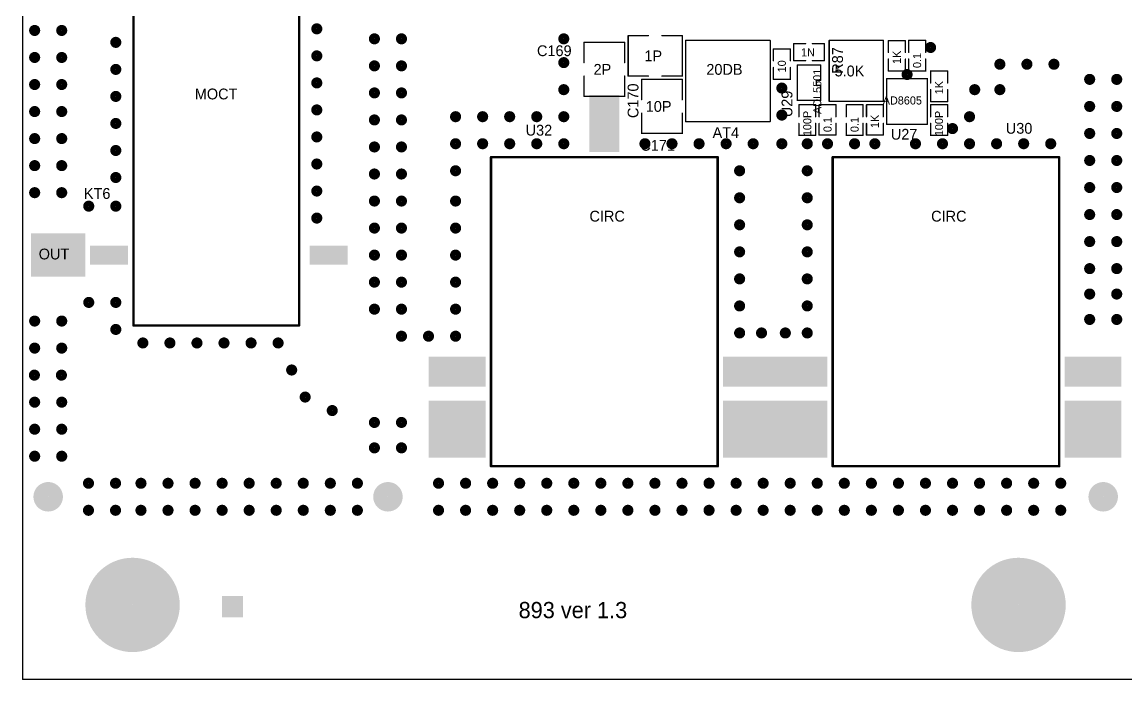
# Model space of a CAD drawing. Extents: x 3.3 to 12.8, y -4.6 to 5.5.
# Drawn here: x 3.322 to 7.403, y -4.626 to -2.193 of the extents above; entities that cross this region are included whole.
import ezdxf

# ---------------------------------------------------------------- set-up
doc = ezdxf.new("R2010")
doc.units = 0
doc.header["$MEASUREMENT"] = 0
for name, color, linetype in [('1', 5, 'CONTINUOUS'), ('2', 1, 'CONTINUOUS'), ('5', 7, 'CONTINUOUS')]:
    doc.layers.add(name, color=color, linetype=linetype)

msp = doc.modelspace()

# ---------------------------------------------------------------- linework, layer by layer
at = {"layer": '1', "const_width": 0.003}
for points in [[(5.638, -2.2437), (5.563, -2.2437, -1), (5.563, -2.2417), (5.638, -2.2417, -1), (5.638, -2.2437)], [(5.562, -2.3927), (5.562, -2.2427, -1), (5.564, -2.2427), (5.564, -2.3927, -1), (5.562, -2.3927)], [(5.688, -2.2417), (5.763, -2.2417, -1), (5.763, -2.2437), (5.688, -2.2437, -1), (5.688, -2.2417)], [(5.762, -2.3927), (5.762, -2.2427, -1), (5.764, -2.2427), (5.764, -2.3927, -1), (5.762, -2.3927)], [(5.399, -2.3427), (5.399, -2.2677, -1), (5.401, -2.2677), (5.401, -2.3427, -1), (5.399, -2.3427)], [(5.55, -2.2687), (5.4, -2.2687, -1), (5.4, -2.2667), (5.55, -2.2667, -1), (5.55, -2.2687)], [(5.549, -2.3427), (5.549, -2.2677, -1), (5.551, -2.2677), (5.551, -2.3427, -1), (5.549, -2.3427)], [(5.775, -2.2597), (6.088, -2.2597, -1), (6.088, -2.2617), (5.775, -2.2617, -1), (5.775, -2.2597)], [(5.776, -2.2607), (5.776, -2.5607, -1), (5.774, -2.5607), (5.774, -2.2607, -1), (5.776, -2.2607)], [(6.089, -2.2607), (6.089, -2.5607, -1), (6.087, -2.5607), (6.087, -2.2607, -1), (6.089, -2.2607)], [(6.175, -2.2717), (6.219, -2.2717, -1), (6.219, -2.2737), (6.175, -2.2737, -1), (6.175, -2.2717)], [(6.174, -2.3357), (6.174, -2.2727, -1), (6.176, -2.2727), (6.176, -2.3357, -1), (6.174, -2.3357)], [(6.288, -2.2737), (6.244, -2.2737, -1), (6.244, -2.2717), (6.288, -2.2717, -1), (6.288, -2.2737)], [(6.287, -2.3357), (6.287, -2.2727, -1), (6.289, -2.2727), (6.289, -2.3357, -1), (6.287, -2.3357)], [(6.506, -2.2617), (6.306, -2.2617, -1), (6.306, -2.2597), (6.506, -2.2597, -1), (6.506, -2.2617)], [(6.307, -2.2607), (6.307, -2.4857, -1), (6.305, -2.4857), (6.305, -2.2607, -1), (6.307, -2.2607)], [(6.507, -2.2607), (6.507, -2.4857, -1), (6.505, -2.4857), (6.505, -2.2607, -1), (6.507, -2.2607)], [(6.526, -2.2617), (6.526, -2.3047, -1), (6.524, -2.3047), (6.524, -2.2617, -1), (6.526, -2.2617)], [(6.525, -2.2607), (6.588, -2.2607, -1), (6.588, -2.2627), (6.525, -2.2627, -1), (6.525, -2.2607)], [(6.589, -2.2617), (6.589, -2.3047, -1), (6.587, -2.3047), (6.587, -2.2617, -1), (6.589, -2.2617)], [(6.601, -2.2607), (6.601, -2.3047, -1), (6.599, -2.3047), (6.599, -2.2607, -1), (6.601, -2.2607)], [(6.6, -2.2597), (6.663, -2.2597, -1), (6.663, -2.2617), (6.6, -2.2617, -1), (6.6, -2.2597)], [(6.664, -2.2607), (6.664, -2.3047, -1), (6.662, -2.3047), (6.662, -2.2607, -1), (6.664, -2.2607)], [(6.101, -2.2927), (6.101, -2.3357, -1), (6.099, -2.3357), (6.099, -2.2927, -1), (6.101, -2.2927)], [(6.1, -2.2917), (6.163, -2.2917, -1), (6.163, -2.2937), (6.1, -2.2937, -1), (6.1, -2.2917)], [(6.164, -2.2927), (6.164, -2.3357, -1), (6.162, -2.3357), (6.162, -2.2927, -1), (6.164, -2.2927)], [(6.099, -2.4047), (6.099, -2.3607, -1), (6.101, -2.3607), (6.101, -2.4047, -1), (6.099, -2.4047)], [(6.162, -2.4047), (6.162, -2.3607, -1), (6.164, -2.3607), (6.164, -2.4047, -1), (6.162, -2.4047)], [(6.175, -2.3347), (6.219, -2.3347, -1), (6.219, -2.3367), (6.175, -2.3367, -1), (6.175, -2.3347)], [(6.188, -2.3507), (6.275, -2.3507, -1), (6.275, -2.3527), (6.188, -2.3527, -1), (6.188, -2.3507)], [(6.187, -2.4827), (6.187, -2.3517, -1), (6.189, -2.3517), (6.189, -2.4827, -1), (6.187, -2.4827)], [(6.288, -2.3367), (6.244, -2.3367, -1), (6.244, -2.3347), (6.288, -2.3347, -1), (6.288, -2.3367)], [(6.276, -2.3517), (6.276, -2.4077, -1), (6.274, -2.4077), (6.274, -2.3517, -1), (6.276, -2.3517)], [(6.524, -2.3737), (6.524, -2.3297, -1), (6.526, -2.3297), (6.526, -2.3737, -1), (6.524, -2.3737)], [(6.587, -2.3737), (6.587, -2.3297, -1), (6.589, -2.3297), (6.589, -2.3737, -1), (6.587, -2.3737)], [(6.599, -2.3737), (6.599, -2.3297, -1), (6.601, -2.3297), (6.601, -2.3737, -1), (6.599, -2.3737)], [(6.662, -2.3737), (6.662, -2.3297, -1), (6.664, -2.3297), (6.664, -2.3737, -1), (6.662, -2.3737)], [(5.401, -2.3927), (5.401, -2.4677, -1), (5.399, -2.4677), (5.399, -2.3927, -1), (5.401, -2.3927)], [(5.551, -2.3927), (5.551, -2.4677, -1), (5.549, -2.4677), (5.549, -2.3927, -1), (5.551, -2.3927)], [(5.638, -2.3937), (5.563, -2.3937, -1), (5.563, -2.3917), (5.638, -2.3917, -1), (5.638, -2.3937)], [(5.612, -2.4797), (5.612, -2.4047, -1), (5.614, -2.4047), (5.614, -2.4797, -1), (5.612, -2.4797)], [(5.613, -2.4037), (5.763, -2.4037, -1), (5.763, -2.4057), (5.613, -2.4057, -1), (5.613, -2.4037)], [(5.688, -2.3917), (5.763, -2.3917, -1), (5.763, -2.3937), (5.688, -2.3937, -1), (5.688, -2.3917)], [(5.762, -2.4797), (5.762, -2.4047, -1), (5.764, -2.4047), (5.764, -2.4797, -1), (5.762, -2.4797)], [(6.1, -2.4037), (6.163, -2.4037, -1), (6.163, -2.4057), (6.1, -2.4057, -1), (6.1, -2.4037)], [(6.26, -2.4077), (6.26, -2.4267, -1), (6.258, -2.4267), (6.258, -2.4077, -1), (6.26, -2.4077)], [(6.275, -2.4087), (6.259, -2.4087, -1), (6.259, -2.4067), (6.275, -2.4067, -1), (6.275, -2.4087)], [(6.52, -2.4017), (6.52, -2.5707, -1), (6.518, -2.5707), (6.518, -2.4017, -1), (6.52, -2.4017)], [(6.519, -2.4007), (6.669, -2.4007, -1), (6.669, -2.4027), (6.519, -2.4027, -1), (6.519, -2.4007)], [(6.525, -2.3727), (6.588, -2.3727, -1), (6.588, -2.3747), (6.525, -2.3747, -1), (6.525, -2.3727)], [(6.6, -2.3727), (6.663, -2.3727, -1), (6.663, -2.3747), (6.6, -2.3747, -1), (6.6, -2.3727)], [(6.67, -2.4017), (6.67, -2.5707, -1), (6.668, -2.5707), (6.668, -2.4017, -1), (6.67, -2.4017)], [(6.682, -2.3737), (6.682, -2.4177, -1), (6.68, -2.4177), (6.68, -2.3737, -1), (6.682, -2.3737)], [(6.681, -2.3727), (6.744, -2.3727, -1), (6.744, -2.3747), (6.681, -2.3747, -1), (6.681, -2.3727)], [(6.745, -2.3737), (6.745, -2.4177, -1), (6.743, -2.4177), (6.743, -2.3737, -1), (6.745, -2.3737)], [(6.275, -2.4277), (6.259, -2.4277, -1), (6.259, -2.4257), (6.275, -2.4257, -1), (6.275, -2.4277)], [(6.274, -2.4827), (6.274, -2.4267, -1), (6.276, -2.4267), (6.276, -2.4827, -1), (6.274, -2.4827)], [(6.68, -2.4867), (6.68, -2.4427, -1), (6.682, -2.4427), (6.682, -2.4867, -1), (6.68, -2.4867)], [(6.743, -2.4867), (6.743, -2.4427, -1), (6.745, -2.4427), (6.745, -2.4867, -1), (6.743, -2.4867)], [(5.55, -2.4687), (5.4, -2.4687, -1), (5.4, -2.4667), (5.55, -2.4667, -1), (5.55, -2.4687)], [(6.188, -2.4817), (6.275, -2.4817, -1), (6.275, -2.4837), (6.188, -2.4837, -1), (6.188, -2.4817)], [(6.506, -2.4867), (6.306, -2.4867, -1), (6.306, -2.4847), (6.506, -2.4847, -1), (6.506, -2.4867)], [(6.681, -2.4857), (6.744, -2.4857, -1), (6.744, -2.4877), (6.681, -2.4877, -1), (6.681, -2.4857)], [(5.614, -2.5297), (5.614, -2.6047, -1), (5.612, -2.6047), (5.612, -2.5297, -1), (5.614, -2.5297)], [(5.764, -2.5297), (5.764, -2.6047, -1), (5.762, -2.6047), (5.762, -2.5297, -1), (5.764, -2.5297)], [(6.195, -2.4987), (6.195, -2.5427, -1), (6.193, -2.5427), (6.193, -2.4987, -1), (6.195, -2.4987)], [(6.194, -2.4977), (6.256, -2.4977, -1), (6.256, -2.4997), (6.194, -2.4997, -1), (6.194, -2.4977)], [(6.257, -2.4987), (6.257, -2.5427, -1), (6.255, -2.5427), (6.255, -2.4987, -1), (6.257, -2.4987)], [(6.27, -2.4987), (6.27, -2.5427, -1), (6.268, -2.5427), (6.268, -2.4987, -1), (6.27, -2.4987)], [(6.331, -2.4997), (6.269, -2.4997, -1), (6.269, -2.4977), (6.331, -2.4977, -1), (6.331, -2.4997)], [(6.332, -2.4987), (6.332, -2.5427, -1), (6.33, -2.5427), (6.33, -2.4987, -1), (6.332, -2.4987)], [(6.37, -2.4987), (6.37, -2.5427, -1), (6.368, -2.5427), (6.368, -2.4987, -1), (6.37, -2.4987)], [(6.369, -2.4977), (6.431, -2.4977, -1), (6.431, -2.4997), (6.369, -2.4997, -1), (6.369, -2.4977)], [(6.432, -2.4987), (6.432, -2.5427, -1), (6.43, -2.5427), (6.43, -2.4987, -1), (6.432, -2.4987)], [(6.445, -2.4987), (6.445, -2.5427, -1), (6.443, -2.5427), (6.443, -2.4987, -1), (6.445, -2.4987)], [(6.506, -2.4997), (6.444, -2.4997, -1), (6.444, -2.4977), (6.506, -2.4977, -1), (6.506, -2.4997)], [(6.507, -2.4987), (6.507, -2.5427, -1), (6.505, -2.5427), (6.505, -2.4987, -1), (6.507, -2.4987)], [(6.682, -2.4987), (6.682, -2.5427, -1), (6.68, -2.5427), (6.68, -2.4987, -1), (6.682, -2.4987)], [(6.681, -2.4977), (6.744, -2.4977, -1), (6.744, -2.4997), (6.681, -2.4997, -1), (6.681, -2.4977)], [(6.745, -2.4987), (6.745, -2.5427, -1), (6.743, -2.5427), (6.743, -2.4987, -1), (6.745, -2.4987)], [(5.775, -2.5597), (6.088, -2.5597, -1), (6.088, -2.5617), (5.775, -2.5617, -1), (5.775, -2.5597)], [(6.193, -2.6117), (6.193, -2.5677, -1), (6.195, -2.5677), (6.195, -2.6117, -1), (6.193, -2.6117)], [(6.255, -2.6117), (6.255, -2.5677, -1), (6.257, -2.5677), (6.257, -2.6117, -1), (6.255, -2.6117)], [(6.268, -2.6107), (6.268, -2.5677, -1), (6.27, -2.5677), (6.27, -2.6107, -1), (6.268, -2.6107)], [(6.33, -2.6107), (6.33, -2.5677, -1), (6.332, -2.5677), (6.332, -2.6107, -1), (6.33, -2.6107)], [(6.368, -2.6117), (6.368, -2.5677, -1), (6.37, -2.5677), (6.37, -2.6117, -1), (6.368, -2.6117)], [(6.43, -2.6117), (6.43, -2.5677, -1), (6.432, -2.5677), (6.432, -2.6117, -1), (6.43, -2.6117)], [(6.443, -2.6107), (6.443, -2.5677, -1), (6.445, -2.5677), (6.445, -2.6107, -1), (6.443, -2.6107)], [(6.505, -2.6107), (6.505, -2.5677, -1), (6.507, -2.5677), (6.507, -2.6107, -1), (6.505, -2.6107)], [(6.519, -2.5697), (6.669, -2.5697, -1), (6.669, -2.5717), (6.519, -2.5717, -1), (6.519, -2.5697)], [(6.68, -2.6117), (6.68, -2.5677, -1), (6.682, -2.5677), (6.682, -2.6117, -1), (6.68, -2.6117)], [(6.743, -2.6117), (6.743, -2.5677, -1), (6.745, -2.5677), (6.745, -2.6117, -1), (6.743, -2.6117)], [(5.613, -2.6037), (5.763, -2.6037, -1), (5.763, -2.6057), (5.613, -2.6057, -1), (5.613, -2.6037)], [(6.194, -2.6107), (6.256, -2.6107, -1), (6.256, -2.6127), (6.194, -2.6127, -1), (6.194, -2.6107)], [(6.331, -2.6117), (6.269, -2.6117, -1), (6.269, -2.6097), (6.331, -2.6097, -1), (6.331, -2.6117)], [(6.369, -2.6107), (6.431, -2.6107, -1), (6.431, -2.6127), (6.369, -2.6127, -1), (6.369, -2.6107)], [(6.506, -2.6117), (6.444, -2.6117, -1), (6.444, -2.6097), (6.506, -2.6097, -1), (6.506, -2.6117)], [(6.681, -2.6107), (6.744, -2.6107, -1), (6.744, -2.6127), (6.681, -2.6127, -1), (6.681, -2.6107)]]:
    msp.add_lwpolyline(points, format="xyb", dxfattribs=at)
at = {"layer": '5'}
for points, const_width in [([(3.326, 0.2893), (3.326, -4.6237, -1), (3.324, -4.6237), (3.324, 0.2893, -1), (3.326, 0.2893)], 0.003), ([(3.736, -1.6147), (3.736, -3.3147, -1), (3.732, -3.3147), (3.732, -1.6147, -1), (3.736, -1.6147)], 0.005), ([(4.349, -1.6147), (4.349, -3.3147, -1), (4.345, -3.3147), (4.345, -1.6147, -1), (4.349, -1.6147)], 0.005), ([(3.369, -2.2137), (3.369, -2.2137, -1), (3.369, -2.2337), (3.369, -2.2337, -1), (3.369, -2.2137)], 0.021), ([(3.469, -2.2137), (3.469, -2.2137, -1), (3.469, -2.2337), (3.469, -2.2337, -1), (3.469, -2.2137)], 0.021), ([(4.412, -2.2077), (4.412, -2.2077, -1), (4.412, -2.2277), (4.412, -2.2277, -1), (4.412, -2.2077)], 0.021), ([(4.625, -2.2447), (4.625, -2.2447, -1), (4.625, -2.2647), (4.625, -2.2647, -1), (4.625, -2.2447)], 0.021), ([(4.725, -2.2447), (4.725, -2.2447, -1), (4.725, -2.2647), (4.725, -2.2647, -1), (4.725, -2.2447)], 0.021), ([(5.325, -2.2447), (5.325, -2.2447, -1), (5.325, -2.2647), (5.325, -2.2647, -1), (5.325, -2.2447)], 0.021), ([(3.669, -2.2577), (3.669, -2.2577, -1), (3.669, -2.2777), (3.669, -2.2777, -1), (3.669, -2.2577)], 0.021), ([(6.681, -2.2767), (6.681, -2.2767, -1), (6.681, -2.2967), (6.681, -2.2967, -1), (6.681, -2.2767)], 0.021), ([(3.369, -2.3137), (3.369, -2.3137, -1), (3.369, -2.3337), (3.369, -2.3337, -1), (3.369, -2.3137)], 0.021), ([(3.469, -2.3137), (3.469, -2.3137, -1), (3.469, -2.3337), (3.469, -2.3337, -1), (3.469, -2.3137)], 0.021), ([(4.412, -2.3077), (4.412, -2.3077, -1), (4.412, -2.3277), (4.412, -2.3277, -1), (4.412, -2.3077)], 0.021), ([(5.325, -2.3327), (5.325, -2.3327, -1), (5.325, -2.3527), (5.325, -2.3527, -1), (5.325, -2.3327)], 0.021), ([(3.669, -2.3577), (3.669, -2.3577, -1), (3.669, -2.3777), (3.669, -2.3777, -1), (3.669, -2.3577)], 0.021), ([(4.625, -2.3447), (4.625, -2.3447, -1), (4.625, -2.3647), (4.625, -2.3647, -1), (4.625, -2.3447)], 0.021), ([(4.725, -2.3447), (4.725, -2.3447, -1), (4.725, -2.3647), (4.725, -2.3647, -1), (4.725, -2.3447)], 0.021), ([(6.594, -2.3767), (6.594, -2.3767, -1), (6.594, -2.3967), (6.594, -2.3967, -1), (6.594, -2.3767)], 0.021), ([(6.937, -2.3387), (6.937, -2.3387, -1), (6.937, -2.3587), (6.937, -2.3587, -1), (6.937, -2.3387)], 0.021), ([(7.037, -2.3387), (7.037, -2.3387, -1), (7.037, -2.3587), (7.037, -2.3587, -1), (7.037, -2.3387)], 0.021), ([(7.137, -2.3387), (7.137, -2.3387, -1), (7.137, -2.3587), (7.137, -2.3587, -1), (7.137, -2.3387)], 0.021), ([(3.369, -2.4137), (3.369, -2.4137, -1), (3.369, -2.4337), (3.369, -2.4337, -1), (3.369, -2.4137)], 0.021), ([(3.469, -2.4137), (3.469, -2.4137, -1), (3.469, -2.4337), (3.469, -2.4337, -1), (3.469, -2.4137)], 0.021), ([(4.412, -2.4077), (4.412, -2.4077, -1), (4.412, -2.4277), (4.412, -2.4277, -1), (4.412, -2.4077)], 0.021), ([(7.269, -2.3947), (7.269, -2.3947, -1), (7.269, -2.4147), (7.269, -2.4147, -1), (7.269, -2.3947)], 0.021), ([(7.369, -2.3947), (7.369, -2.3947, -1), (7.369, -2.4147), (7.369, -2.4147, -1), (7.369, -2.3947)], 0.021), ([(3.669, -2.4577), (3.669, -2.4577, -1), (3.669, -2.4777), (3.669, -2.4777, -1), (3.669, -2.4577)], 0.021), ([(4.625, -2.4447), (4.625, -2.4447, -1), (4.625, -2.4647), (4.625, -2.4647, -1), (4.625, -2.4447)], 0.021), ([(4.725, -2.4447), (4.725, -2.4447, -1), (4.725, -2.4647), (4.725, -2.4647, -1), (4.725, -2.4447)], 0.021), ([(5.325, -2.4327), (5.325, -2.4327, -1), (5.325, -2.4527), (5.325, -2.4527, -1), (5.325, -2.4327)], 0.021), ([(6.131, -2.4267), (6.131, -2.4267, -1), (6.131, -2.4467), (6.131, -2.4467, -1), (6.131, -2.4267)], 0.021), ([(6.844, -2.4327), (6.844, -2.4327, -1), (6.844, -2.4527), (6.844, -2.4527, -1), (6.844, -2.4327)], 0.021), ([(6.937, -2.4327), (6.937, -2.4327, -1), (6.937, -2.4527), (6.937, -2.4527, -1), (6.937, -2.4327)], 0.021), ([(7.269, -2.4947), (7.269, -2.4947, -1), (7.269, -2.5147), (7.269, -2.5147, -1), (7.269, -2.4947)], 0.021), ([(7.369, -2.4947), (7.369, -2.4947, -1), (7.369, -2.5147), (7.369, -2.5147, -1), (7.369, -2.4947)], 0.021), ([(3.369, -2.5137), (3.369, -2.5137, -1), (3.369, -2.5337), (3.369, -2.5337, -1), (3.369, -2.5137)], 0.021), ([(3.469, -2.5137), (3.469, -2.5137, -1), (3.469, -2.5337), (3.469, -2.5337, -1), (3.469, -2.5137)], 0.021), ([(4.412, -2.5077), (4.412, -2.5077, -1), (4.412, -2.5277), (4.412, -2.5277, -1), (4.412, -2.5077)], 0.021), ([(4.925, -2.5327), (4.925, -2.5327, -1), (4.925, -2.5527), (4.925, -2.5527, -1), (4.925, -2.5327)], 0.021), ([(5.025, -2.5327), (5.025, -2.5327, -1), (5.025, -2.5527), (5.025, -2.5527, -1), (5.025, -2.5327)], 0.021), ([(5.125, -2.5327), (5.125, -2.5327, -1), (5.125, -2.5527), (5.125, -2.5527, -1), (5.125, -2.5327)], 0.021), ([(5.225, -2.5327), (5.225, -2.5327, -1), (5.225, -2.5527), (5.225, -2.5527, -1), (5.225, -2.5327)], 0.021), ([(5.325, -2.5327), (5.325, -2.5327, -1), (5.325, -2.5527), (5.325, -2.5527, -1), (5.325, -2.5327)], 0.021), ([(6.131, -2.5267), (6.131, -2.5267, -1), (6.131, -2.5467), (6.131, -2.5467, -1), (6.131, -2.5267)], 0.021), ([(6.825, -2.5327), (6.825, -2.5327, -1), (6.825, -2.5527), (6.825, -2.5527, -1), (6.825, -2.5327)], 0.021), ([(3.669, -2.5577), (3.669, -2.5577, -1), (3.669, -2.5777), (3.669, -2.5777, -1), (3.669, -2.5577)], 0.021), ([(4.625, -2.5447), (4.625, -2.5447, -1), (4.625, -2.5647), (4.625, -2.5647, -1), (4.625, -2.5447)], 0.021), ([(4.725, -2.5447), (4.725, -2.5447, -1), (4.725, -2.5647), (4.725, -2.5647, -1), (4.725, -2.5447)], 0.021), ([(6.762, -2.5767), (6.762, -2.5767, -1), (6.762, -2.5967), (6.762, -2.5967, -1), (6.762, -2.5767)], 0.021), ([(3.369, -2.6137), (3.369, -2.6137, -1), (3.369, -2.6337), (3.369, -2.6337, -1), (3.369, -2.6137)], 0.021), ([(3.469, -2.6137), (3.469, -2.6137, -1), (3.469, -2.6337), (3.469, -2.6337, -1), (3.469, -2.6137)], 0.021), ([(4.412, -2.6077), (4.412, -2.6077, -1), (4.412, -2.6277), (4.412, -2.6277, -1), (4.412, -2.6077)], 0.021), ([(7.269, -2.5947), (7.269, -2.5947, -1), (7.269, -2.6147), (7.269, -2.6147, -1), (7.269, -2.5947)], 0.021), ([(7.369, -2.5947), (7.369, -2.5947, -1), (7.369, -2.6147), (7.369, -2.6147, -1), (7.369, -2.5947)], 0.021), ([(3.669, -2.6577), (3.669, -2.6577, -1), (3.669, -2.6777), (3.669, -2.6777, -1), (3.669, -2.6577)], 0.021), ([(4.625, -2.6447), (4.625, -2.6447, -1), (4.625, -2.6647), (4.625, -2.6647, -1), (4.625, -2.6447)], 0.021), ([(4.725, -2.6447), (4.725, -2.6447, -1), (4.725, -2.6647), (4.725, -2.6647, -1), (4.725, -2.6447)], 0.021), ([(4.925, -2.6327), (4.925, -2.6327, -1), (4.925, -2.6527), (4.925, -2.6527, -1), (4.925, -2.6327)], 0.021), ([(5.025, -2.6327), (5.025, -2.6327, -1), (5.025, -2.6527), (5.025, -2.6527, -1), (5.025, -2.6327)], 0.021), ([(5.125, -2.6327), (5.125, -2.6327, -1), (5.125, -2.6527), (5.125, -2.6527, -1), (5.125, -2.6327)], 0.021), ([(5.225, -2.6327), (5.225, -2.6327, -1), (5.225, -2.6527), (5.225, -2.6527, -1), (5.225, -2.6327)], 0.021), ([(5.325, -2.6327), (5.325, -2.6327, -1), (5.325, -2.6527), (5.325, -2.6527, -1), (5.325, -2.6327)], 0.021), ([(5.625, -2.6327), (5.625, -2.6327, -1), (5.625, -2.6527), (5.625, -2.6527, -1), (5.625, -2.6327)], 0.021), ([(5.725, -2.6327), (5.725, -2.6327, -1), (5.725, -2.6527), (5.725, -2.6527, -1), (5.725, -2.6327)], 0.021), ([(5.825, -2.6327), (5.825, -2.6327, -1), (5.825, -2.6527), (5.825, -2.6527, -1), (5.825, -2.6327)], 0.021), ([(5.925, -2.6327), (5.925, -2.6327, -1), (5.925, -2.6527), (5.925, -2.6527, -1), (5.925, -2.6327)], 0.021), ([(6.025, -2.6327), (6.025, -2.6327, -1), (6.025, -2.6527), (6.025, -2.6527, -1), (6.025, -2.6327)], 0.021), ([(6.131, -2.6327), (6.131, -2.6327, -1), (6.131, -2.6527), (6.131, -2.6527, -1), (6.131, -2.6327)], 0.021), ([(6.225, -2.6327), (6.225, -2.6327, -1), (6.225, -2.6527), (6.225, -2.6527, -1), (6.225, -2.6327)], 0.021), ([(6.3, -2.6327), (6.3, -2.6327, -1), (6.3, -2.6527), (6.3, -2.6527, -1), (6.3, -2.6327)], 0.021), ([(6.4, -2.6327), (6.4, -2.6327, -1), (6.4, -2.6527), (6.4, -2.6527, -1), (6.4, -2.6327)], 0.021), ([(6.475, -2.6327), (6.475, -2.6327, -1), (6.475, -2.6527), (6.475, -2.6527, -1), (6.475, -2.6327)], 0.021), ([(6.625, -2.6327), (6.625, -2.6327, -1), (6.625, -2.6527), (6.625, -2.6527, -1), (6.625, -2.6327)], 0.021), ([(6.725, -2.6327), (6.725, -2.6327, -1), (6.725, -2.6527), (6.725, -2.6527, -1), (6.725, -2.6327)], 0.021), ([(6.825, -2.6327), (6.825, -2.6327, -1), (6.825, -2.6527), (6.825, -2.6527, -1), (6.825, -2.6327)], 0.021), ([(6.925, -2.6327), (6.925, -2.6327, -1), (6.925, -2.6527), (6.925, -2.6527, -1), (6.925, -2.6327)], 0.021), ([(7.025, -2.6327), (7.025, -2.6327, -1), (7.025, -2.6527), (7.025, -2.6527, -1), (7.025, -2.6327)], 0.021), ([(7.125, -2.6327), (7.125, -2.6327, -1), (7.125, -2.6527), (7.125, -2.6527, -1), (7.125, -2.6327)], 0.021), ([(5.058, -2.6927), (5.058, -3.8357, -1), (5.054, -3.8357), (5.054, -2.6927, -1), (5.058, -2.6927)], 0.005), ([(5.056, -2.6907), (5.894, -2.6907, -1), (5.894, -2.6947), (5.056, -2.6947, -1), (5.056, -2.6907)], 0.005), ([(5.896, -2.6927), (5.896, -3.8357, -1), (5.892, -3.8357), (5.892, -2.6927, -1), (5.896, -2.6927)], 0.005), ([(6.317, -3.8357), (6.317, -2.6927, -1), (6.321, -2.6927), (6.321, -3.8357, -1), (6.317, -3.8357)], 0.005), ([(6.319, -2.6907), (7.156, -2.6907, -1), (7.156, -2.6947), (6.319, -2.6947, -1), (6.319, -2.6907)], 0.005), ([(7.154, -3.8357), (7.154, -2.6927, -1), (7.158, -2.6927), (7.158, -3.8357, -1), (7.154, -3.8357)], 0.005), ([(7.269, -2.6947), (7.269, -2.6947, -1), (7.269, -2.7147), (7.269, -2.7147, -1), (7.269, -2.6947)], 0.021), ([(7.369, -2.6947), (7.369, -2.6947, -1), (7.369, -2.7147), (7.369, -2.7147, -1), (7.369, -2.6947)], 0.021), ([(3.369, -2.7137), (3.369, -2.7137, -1), (3.369, -2.7337), (3.369, -2.7337, -1), (3.369, -2.7137)], 0.021), ([(3.469, -2.7137), (3.469, -2.7137, -1), (3.469, -2.7337), (3.469, -2.7337, -1), (3.469, -2.7137)], 0.021), ([(4.412, -2.7077), (4.412, -2.7077, -1), (4.412, -2.7277), (4.412, -2.7277, -1), (4.412, -2.7077)], 0.021), ([(4.925, -2.7327), (4.925, -2.7327, -1), (4.925, -2.7527), (4.925, -2.7527, -1), (4.925, -2.7327)], 0.021), ([(5.975, -2.7327), (5.975, -2.7327, -1), (5.975, -2.7527), (5.975, -2.7527, -1), (5.975, -2.7327)], 0.021), ([(6.225, -2.7327), (6.225, -2.7327, -1), (6.225, -2.7527), (6.225, -2.7527, -1), (6.225, -2.7327)], 0.021), ([(3.669, -2.7577), (3.669, -2.7577, -1), (3.669, -2.7777), (3.669, -2.7777, -1), (3.669, -2.7577)], 0.021), ([(4.625, -2.7447), (4.625, -2.7447, -1), (4.625, -2.7647), (4.625, -2.7647, -1), (4.625, -2.7447)], 0.021), ([(4.725, -2.7447), (4.725, -2.7447, -1), (4.725, -2.7647), (4.725, -2.7647, -1), (4.725, -2.7447)], 0.021), ([(3.369, -2.8137), (3.369, -2.8137, -1), (3.369, -2.8337), (3.369, -2.8337, -1), (3.369, -2.8137)], 0.021), ([(3.469, -2.8137), (3.469, -2.8137, -1), (3.469, -2.8337), (3.469, -2.8337, -1), (3.469, -2.8137)], 0.021), ([(4.412, -2.8077), (4.412, -2.8077, -1), (4.412, -2.8277), (4.412, -2.8277, -1), (4.412, -2.8077)], 0.021), ([(7.269, -2.7947), (7.269, -2.7947, -1), (7.269, -2.8147), (7.269, -2.8147, -1), (7.269, -2.7947)], 0.021), ([(7.369, -2.7947), (7.369, -2.7947, -1), (7.369, -2.8147), (7.369, -2.8147, -1), (7.369, -2.7947)], 0.021), ([(3.569, -2.8637), (3.569, -2.8637, -1), (3.569, -2.8837), (3.569, -2.8837, -1), (3.569, -2.8637)], 0.021), ([(3.669, -2.8637), (3.669, -2.8637, -1), (3.669, -2.8837), (3.669, -2.8837, -1), (3.669, -2.8637)], 0.021), ([(4.625, -2.8447), (4.625, -2.8447, -1), (4.625, -2.8647), (4.625, -2.8647, -1), (4.625, -2.8447)], 0.021), ([(4.725, -2.8447), (4.725, -2.8447, -1), (4.725, -2.8647), (4.725, -2.8647, -1), (4.725, -2.8447)], 0.021), ([(4.925, -2.8447), (4.925, -2.8447, -1), (4.925, -2.8647), (4.925, -2.8647, -1), (4.925, -2.8447)], 0.021), ([(5.975, -2.8327), (5.975, -2.8327, -1), (5.975, -2.8527), (5.975, -2.8527, -1), (5.975, -2.8327)], 0.021), ([(6.225, -2.8327), (6.225, -2.8327, -1), (6.225, -2.8527), (6.225, -2.8527, -1), (6.225, -2.8327)], 0.021), ([(7.269, -2.8947), (7.269, -2.8947, -1), (7.269, -2.9147), (7.269, -2.9147, -1), (7.269, -2.8947)], 0.021), ([(7.369, -2.8947), (7.369, -2.8947, -1), (7.369, -2.9147), (7.369, -2.9147, -1), (7.369, -2.8947)], 0.021), ([(4.412, -2.9077), (4.412, -2.9077, -1), (4.412, -2.9277), (4.412, -2.9277, -1), (4.412, -2.9077)], 0.021), ([(4.625, -2.9447), (4.625, -2.9447, -1), (4.625, -2.9647), (4.625, -2.9647, -1), (4.625, -2.9447)], 0.021), ([(4.725, -2.9447), (4.725, -2.9447, -1), (4.725, -2.9647), (4.725, -2.9647, -1), (4.725, -2.9447)], 0.021), ([(4.925, -2.9447), (4.925, -2.9447, -1), (4.925, -2.9647), (4.925, -2.9647, -1), (4.925, -2.9447)], 0.021), ([(5.975, -2.9327), (5.975, -2.9327, -1), (5.975, -2.9527), (5.975, -2.9527, -1), (5.975, -2.9327)], 0.021), ([(6.225, -2.9327), (6.225, -2.9327, -1), (6.225, -2.9527), (6.225, -2.9527, -1), (6.225, -2.9327)], 0.021), ([(7.269, -2.9947), (7.269, -2.9947, -1), (7.269, -3.0147), (7.269, -3.0147, -1), (7.269, -2.9947)], 0.021), ([(7.369, -2.9947), (7.369, -2.9947, -1), (7.369, -3.0147), (7.369, -3.0147, -1), (7.369, -2.9947)], 0.021), ([(4.625, -3.0447), (4.625, -3.0447, -1), (4.625, -3.0647), (4.625, -3.0647, -1), (4.625, -3.0447)], 0.021), ([(4.725, -3.0447), (4.725, -3.0447, -1), (4.725, -3.0647), (4.725, -3.0647, -1), (4.725, -3.0447)], 0.021), ([(4.925, -3.0447), (4.925, -3.0447, -1), (4.925, -3.0647), (4.925, -3.0647, -1), (4.925, -3.0447)], 0.021), ([(5.975, -3.0327), (5.975, -3.0327, -1), (5.975, -3.0527), (5.975, -3.0527, -1), (5.975, -3.0327)], 0.021), ([(6.225, -3.0327), (6.225, -3.0327, -1), (6.225, -3.0527), (6.225, -3.0527, -1), (6.225, -3.0327)], 0.021), ([(7.269, -3.0947), (7.269, -3.0947, -1), (7.269, -3.1147), (7.269, -3.1147, -1), (7.269, -3.0947)], 0.021), ([(7.369, -3.0947), (7.369, -3.0947, -1), (7.369, -3.1147), (7.369, -3.1147, -1), (7.369, -3.0947)], 0.021), ([(4.625, -3.1447), (4.625, -3.1447, -1), (4.625, -3.1647), (4.625, -3.1647, -1), (4.625, -3.1447)], 0.021), ([(4.725, -3.1447), (4.725, -3.1447, -1), (4.725, -3.1647), (4.725, -3.1647, -1), (4.725, -3.1447)], 0.021), ([(4.925, -3.1447), (4.925, -3.1447, -1), (4.925, -3.1647), (4.925, -3.1647, -1), (4.925, -3.1447)], 0.021), ([(5.975, -3.1327), (5.975, -3.1327, -1), (5.975, -3.1527), (5.975, -3.1527, -1), (5.975, -3.1327)], 0.021), ([(6.225, -3.1327), (6.225, -3.1327, -1), (6.225, -3.1527), (6.225, -3.1527, -1), (6.225, -3.1327)], 0.021), ([(7.269, -3.1887), (7.269, -3.1887, -1), (7.269, -3.2087), (7.269, -3.2087, -1), (7.269, -3.1887)], 0.021), ([(7.369, -3.1887), (7.369, -3.1887, -1), (7.369, -3.2087), (7.369, -3.2087, -1), (7.369, -3.1887)], 0.021), ([(3.569, -3.2197), (3.569, -3.2197, -1), (3.569, -3.2397), (3.569, -3.2397, -1), (3.569, -3.2197)], 0.021), ([(3.669, -3.2197), (3.669, -3.2197, -1), (3.669, -3.2397), (3.669, -3.2397, -1), (3.669, -3.2197)], 0.021), ([(5.975, -3.2327), (5.975, -3.2327, -1), (5.975, -3.2527), (5.975, -3.2527, -1), (5.975, -3.2327)], 0.021), ([(6.225, -3.2327), (6.225, -3.2327, -1), (6.225, -3.2527), (6.225, -3.2527, -1), (6.225, -3.2327)], 0.021), ([(4.625, -3.2447), (4.625, -3.2447, -1), (4.625, -3.2647), (4.625, -3.2647, -1), (4.625, -3.2447)], 0.021), ([(4.725, -3.2447), (4.725, -3.2447, -1), (4.725, -3.2647), (4.725, -3.2647, -1), (4.725, -3.2447)], 0.021), ([(4.925, -3.2447), (4.925, -3.2447, -1), (4.925, -3.2647), (4.925, -3.2647, -1), (4.925, -3.2447)], 0.021), ([(3.369, -3.2887), (3.369, -3.2887, -1), (3.369, -3.3087), (3.369, -3.3087, -1), (3.369, -3.2887)], 0.021), ([(3.469, -3.2887), (3.469, -3.2887, -1), (3.469, -3.3087), (3.469, -3.3087, -1), (3.469, -3.2887)], 0.021), ([(7.269, -3.2827), (7.269, -3.2827, -1), (7.269, -3.3027), (7.269, -3.3027, -1), (7.269, -3.2827)], 0.021), ([(7.369, -3.2827), (7.369, -3.2827, -1), (7.369, -3.3027), (7.369, -3.3027, -1), (7.369, -3.2827)], 0.021), ([(3.669, -3.3197), (3.669, -3.3197, -1), (3.669, -3.3397), (3.669, -3.3397, -1), (3.669, -3.3197)], 0.021), ([(3.734, -3.3127), (4.347, -3.3127, -1), (4.347, -3.3167), (3.734, -3.3167, -1), (3.734, -3.3127)], 0.005), ([(4.725, -3.3447), (4.725, -3.3447, -1), (4.725, -3.3647), (4.725, -3.3647, -1), (4.725, -3.3447)], 0.021), ([(4.825, -3.3447), (4.825, -3.3447, -1), (4.825, -3.3647), (4.825, -3.3647, -1), (4.825, -3.3447)], 0.021), ([(4.925, -3.3447), (4.925, -3.3447, -1), (4.925, -3.3647), (4.925, -3.3647, -1), (4.925, -3.3447)], 0.021), ([(5.975, -3.3327), (5.975, -3.3327, -1), (5.975, -3.3527), (5.975, -3.3527, -1), (5.975, -3.3327)], 0.021), ([(6.056, -3.3327), (6.056, -3.3327, -1), (6.056, -3.3527), (6.056, -3.3527, -1), (6.056, -3.3327)], 0.021), ([(6.144, -3.3327), (6.144, -3.3327, -1), (6.144, -3.3527), (6.144, -3.3527, -1), (6.144, -3.3327)], 0.021), ([(6.225, -3.3327), (6.225, -3.3327, -1), (6.225, -3.3527), (6.225, -3.3527, -1), (6.225, -3.3327)], 0.021), ([(3.369, -3.3887), (3.369, -3.3887, -1), (3.369, -3.4087), (3.369, -3.4087, -1), (3.369, -3.3887)], 0.021), ([(3.469, -3.3887), (3.469, -3.3887, -1), (3.469, -3.4087), (3.469, -3.4087, -1), (3.469, -3.3887)], 0.021), ([(3.769, -3.3697), (3.769, -3.3697, -1), (3.769, -3.3897), (3.769, -3.3897, -1), (3.769, -3.3697)], 0.021), ([(3.869, -3.3697), (3.869, -3.3697, -1), (3.869, -3.3897), (3.869, -3.3897, -1), (3.869, -3.3697)], 0.021), ([(3.969, -3.3697), (3.969, -3.3697, -1), (3.969, -3.3897), (3.969, -3.3897, -1), (3.969, -3.3697)], 0.021), ([(4.069, -3.3697), (4.069, -3.3697, -1), (4.069, -3.3897), (4.069, -3.3897, -1), (4.069, -3.3697)], 0.021), ([(4.169, -3.3697), (4.169, -3.3697, -1), (4.169, -3.3897), (4.169, -3.3897, -1), (4.169, -3.3697)], 0.021), ([(4.269, -3.3697), (4.269, -3.3697, -1), (4.269, -3.3897), (4.269, -3.3897, -1), (4.269, -3.3697)], 0.021), ([(4.319, -3.4697), (4.319, -3.4697, -1), (4.319, -3.4897), (4.319, -3.4897, -1), (4.319, -3.4697)], 0.021), ([(3.368, -3.4887), (3.368, -3.4887, -1), (3.368, -3.5087), (3.368, -3.5087, -1), (3.368, -3.4887)], 0.021), ([(3.468, -3.4887), (3.468, -3.4887, -1), (3.468, -3.5087), (3.468, -3.5087, -1), (3.468, -3.4887)], 0.021), ([(3.369, -3.5887), (3.369, -3.5887, -1), (3.369, -3.6087), (3.369, -3.6087, -1), (3.369, -3.5887)], 0.021), ([(3.469, -3.5887), (3.469, -3.5887, -1), (3.469, -3.6087), (3.469, -3.6087, -1), (3.469, -3.5887)], 0.021), ([(4.369, -3.5697), (4.369, -3.5697, -1), (4.369, -3.5897), (4.369, -3.5897, -1), (4.369, -3.5697)], 0.021), ([(4.469, -3.6197), (4.469, -3.6197, -1), (4.469, -3.6397), (4.469, -3.6397, -1), (4.469, -3.6197)], 0.021), ([(4.625, -3.6637), (4.625, -3.6637, -1), (4.625, -3.6837), (4.625, -3.6837, -1), (4.625, -3.6637)], 0.021), ([(4.725, -3.6637), (4.725, -3.6637, -1), (4.725, -3.6837), (4.725, -3.6837, -1), (4.725, -3.6637)], 0.021), ([(3.369, -3.6887), (3.369, -3.6887, -1), (3.369, -3.7087), (3.369, -3.7087, -1), (3.369, -3.6887)], 0.021), ([(3.469, -3.6887), (3.469, -3.6887, -1), (3.469, -3.7087), (3.469, -3.7087, -1), (3.469, -3.6887)], 0.021), ([(4.625, -3.7577), (4.625, -3.7577, -1), (4.625, -3.7777), (4.625, -3.7777, -1), (4.625, -3.7577)], 0.021), ([(4.725, -3.7577), (4.725, -3.7577, -1), (4.725, -3.7777), (4.725, -3.7777, -1), (4.725, -3.7577)], 0.021), ([(3.369, -3.7887), (3.369, -3.7887, -1), (3.369, -3.8087), (3.369, -3.8087, -1), (3.369, -3.7887)], 0.021), ([(3.469, -3.7887), (3.469, -3.7887, -1), (3.469, -3.8087), (3.469, -3.8087, -1), (3.469, -3.7887)], 0.021), ([(5.056, -3.8337), (5.894, -3.8337, -1), (5.894, -3.8377), (5.056, -3.8377, -1), (5.056, -3.8337)], 0.005), ([(6.319, -3.8337), (7.156, -3.8337, -1), (7.156, -3.8377), (6.319, -3.8377, -1), (6.319, -3.8337)], 0.005), ([(3.419, -3.9217), (3.419, -3.9217, -1), (3.419, -3.9757), (3.419, -3.9757, -1), (3.419, -3.9217)], 0.055), ([(3.568, -3.8887), (3.568, -3.8887, -1), (3.568, -3.9087), (3.568, -3.9087, -1), (3.568, -3.8887)], 0.021), ([(3.668, -3.8887), (3.668, -3.8887, -1), (3.668, -3.9087), (3.668, -3.9087, -1), (3.668, -3.8887)], 0.021), ([(3.762, -3.8887), (3.762, -3.8887, -1), (3.762, -3.9087), (3.762, -3.9087, -1), (3.762, -3.8887)], 0.021), ([(3.862, -3.8887), (3.862, -3.8887, -1), (3.862, -3.9087), (3.862, -3.9087, -1), (3.862, -3.8887)], 0.021), ([(3.962, -3.8887), (3.962, -3.8887, -1), (3.962, -3.9087), (3.962, -3.9087, -1), (3.962, -3.8887)], 0.021), ([(4.062, -3.8887), (4.062, -3.8887, -1), (4.062, -3.9087), (4.062, -3.9087, -1), (4.062, -3.8887)], 0.021), ([(4.162, -3.8887), (4.162, -3.8887, -1), (4.162, -3.9087), (4.162, -3.9087, -1), (4.162, -3.8887)], 0.021), ([(4.262, -3.8887), (4.262, -3.8887, -1), (4.262, -3.9087), (4.262, -3.9087, -1), (4.262, -3.8887)], 0.021), ([(4.362, -3.8887), (4.362, -3.8887, -1), (4.362, -3.9087), (4.362, -3.9087, -1), (4.362, -3.8887)], 0.021), ([(4.462, -3.8887), (4.462, -3.8887, -1), (4.462, -3.9087), (4.462, -3.9087, -1), (4.462, -3.8887)], 0.021), ([(4.562, -3.8887), (4.562, -3.8887, -1), (4.562, -3.9087), (4.562, -3.9087, -1), (4.562, -3.8887)], 0.021), ([(4.675, -3.9217), (4.675, -3.9217, -1), (4.675, -3.9757), (4.675, -3.9757, -1), (4.675, -3.9217)], 0.055), ([(4.862, -3.8887), (4.862, -3.8887, -1), (4.862, -3.9087), (4.862, -3.9087, -1), (4.862, -3.8887)], 0.021), ([(4.962, -3.8887), (4.962, -3.8887, -1), (4.962, -3.9087), (4.962, -3.9087, -1), (4.962, -3.8887)], 0.021), ([(5.062, -3.8887), (5.062, -3.8887, -1), (5.062, -3.9087), (5.062, -3.9087, -1), (5.062, -3.8887)], 0.021), ([(5.162, -3.8887), (5.162, -3.8887, -1), (5.162, -3.9087), (5.162, -3.9087, -1), (5.162, -3.8887)], 0.021), ([(5.262, -3.8887), (5.262, -3.8887, -1), (5.262, -3.9087), (5.262, -3.9087, -1), (5.262, -3.8887)], 0.021), ([(5.362, -3.8887), (5.362, -3.8887, -1), (5.362, -3.9087), (5.362, -3.9087, -1), (5.362, -3.8887)], 0.021), ([(5.462, -3.8887), (5.462, -3.8887, -1), (5.462, -3.9087), (5.462, -3.9087, -1), (5.462, -3.8887)], 0.021), ([(5.562, -3.8887), (5.562, -3.8887, -1), (5.562, -3.9087), (5.562, -3.9087, -1), (5.562, -3.8887)], 0.021), ([(5.662, -3.8887), (5.662, -3.8887, -1), (5.662, -3.9087), (5.662, -3.9087, -1), (5.662, -3.8887)], 0.021), ([(5.762, -3.8887), (5.762, -3.8887, -1), (5.762, -3.9087), (5.762, -3.9087, -1), (5.762, -3.8887)], 0.021), ([(5.862, -3.8887), (5.862, -3.8887, -1), (5.862, -3.9087), (5.862, -3.9087, -1), (5.862, -3.8887)], 0.021), ([(5.962, -3.8887), (5.962, -3.8887, -1), (5.962, -3.9087), (5.962, -3.9087, -1), (5.962, -3.8887)], 0.021), ([(6.062, -3.8887), (6.062, -3.8887, -1), (6.062, -3.9087), (6.062, -3.9087, -1), (6.062, -3.8887)], 0.021), ([(6.162, -3.8887), (6.162, -3.8887, -1), (6.162, -3.9087), (6.162, -3.9087, -1), (6.162, -3.8887)], 0.021), ([(6.262, -3.8887), (6.262, -3.8887, -1), (6.262, -3.9087), (6.262, -3.9087, -1), (6.262, -3.8887)], 0.021), ([(6.362, -3.8887), (6.362, -3.8887, -1), (6.362, -3.9087), (6.362, -3.9087, -1), (6.362, -3.8887)], 0.021), ([(6.462, -3.8887), (6.462, -3.8887, -1), (6.462, -3.9087), (6.462, -3.9087, -1), (6.462, -3.8887)], 0.021), ([(6.562, -3.8887), (6.562, -3.8887, -1), (6.562, -3.9087), (6.562, -3.9087, -1), (6.562, -3.8887)], 0.021), ([(6.662, -3.8887), (6.662, -3.8887, -1), (6.662, -3.9087), (6.662, -3.9087, -1), (6.662, -3.8887)], 0.021), ([(6.762, -3.8887), (6.762, -3.8887, -1), (6.762, -3.9087), (6.762, -3.9087, -1), (6.762, -3.8887)], 0.021), ([(6.862, -3.8887), (6.862, -3.8887, -1), (6.862, -3.9087), (6.862, -3.9087, -1), (6.862, -3.8887)], 0.021), ([(6.962, -3.8887), (6.962, -3.8887, -1), (6.962, -3.9087), (6.962, -3.9087, -1), (6.962, -3.8887)], 0.021), ([(7.062, -3.8887), (7.062, -3.8887, -1), (7.062, -3.9087), (7.062, -3.9087, -1), (7.062, -3.8887)], 0.021), ([(7.162, -3.8887), (7.162, -3.8887, -1), (7.162, -3.9087), (7.162, -3.9087, -1), (7.162, -3.8887)], 0.021), ([(7.319, -3.9217), (7.319, -3.9217, -1), (7.319, -3.9757), (7.319, -3.9757, -1), (7.319, -3.9217)], 0.055), ([(3.568, -3.9887), (3.568, -3.9887, -1), (3.568, -4.0087), (3.568, -4.0087, -1), (3.568, -3.9887)], 0.021), ([(3.668, -3.9887), (3.668, -3.9887, -1), (3.668, -4.0087), (3.668, -4.0087, -1), (3.668, -3.9887)], 0.021), ([(3.762, -3.9887), (3.762, -3.9887, -1), (3.762, -4.0087), (3.762, -4.0087, -1), (3.762, -3.9887)], 0.021), ([(3.862, -3.9887), (3.862, -3.9887, -1), (3.862, -4.0087), (3.862, -4.0087, -1), (3.862, -3.9887)], 0.021), ([(3.962, -3.9887), (3.962, -3.9887, -1), (3.962, -4.0087), (3.962, -4.0087, -1), (3.962, -3.9887)], 0.021), ([(4.062, -3.9887), (4.062, -3.9887, -1), (4.062, -4.0087), (4.062, -4.0087, -1), (4.062, -3.9887)], 0.021), ([(4.162, -3.9887), (4.162, -3.9887, -1), (4.162, -4.0087), (4.162, -4.0087, -1), (4.162, -3.9887)], 0.021), ([(4.262, -3.9887), (4.262, -3.9887, -1), (4.262, -4.0087), (4.262, -4.0087, -1), (4.262, -3.9887)], 0.021), ([(4.362, -3.9887), (4.362, -3.9887, -1), (4.362, -4.0087), (4.362, -4.0087, -1), (4.362, -3.9887)], 0.021), ([(4.462, -3.9887), (4.462, -3.9887, -1), (4.462, -4.0087), (4.462, -4.0087, -1), (4.462, -3.9887)], 0.021), ([(4.562, -3.9887), (4.562, -3.9887, -1), (4.562, -4.0087), (4.562, -4.0087, -1), (4.562, -3.9887)], 0.021), ([(4.862, -3.9887), (4.862, -3.9887, -1), (4.862, -4.0087), (4.862, -4.0087, -1), (4.862, -3.9887)], 0.021), ([(4.962, -3.9887), (4.962, -3.9887, -1), (4.962, -4.0087), (4.962, -4.0087, -1), (4.962, -3.9887)], 0.021), ([(5.062, -3.9887), (5.062, -3.9887, -1), (5.062, -4.0087), (5.062, -4.0087, -1), (5.062, -3.9887)], 0.021), ([(5.162, -3.9887), (5.162, -3.9887, -1), (5.162, -4.0087), (5.162, -4.0087, -1), (5.162, -3.9887)], 0.021), ([(5.262, -3.9887), (5.262, -3.9887, -1), (5.262, -4.0087), (5.262, -4.0087, -1), (5.262, -3.9887)], 0.021), ([(5.362, -3.9887), (5.362, -3.9887, -1), (5.362, -4.0087), (5.362, -4.0087, -1), (5.362, -3.9887)], 0.021), ([(5.462, -3.9887), (5.462, -3.9887, -1), (5.462, -4.0087), (5.462, -4.0087, -1), (5.462, -3.9887)], 0.021), ([(5.562, -3.9887), (5.562, -3.9887, -1), (5.562, -4.0087), (5.562, -4.0087, -1), (5.562, -3.9887)], 0.021), ([(5.662, -3.9887), (5.662, -3.9887, -1), (5.662, -4.0087), (5.662, -4.0087, -1), (5.662, -3.9887)], 0.021), ([(5.762, -3.9887), (5.762, -3.9887, -1), (5.762, -4.0087), (5.762, -4.0087, -1), (5.762, -3.9887)], 0.021), ([(5.862, -3.9887), (5.862, -3.9887, -1), (5.862, -4.0087), (5.862, -4.0087, -1), (5.862, -3.9887)], 0.021), ([(5.962, -3.9887), (5.962, -3.9887, -1), (5.962, -4.0087), (5.962, -4.0087, -1), (5.962, -3.9887)], 0.021), ([(6.062, -3.9887), (6.062, -3.9887, -1), (6.062, -4.0087), (6.062, -4.0087, -1), (6.062, -3.9887)], 0.021), ([(6.162, -3.9887), (6.162, -3.9887, -1), (6.162, -4.0087), (6.162, -4.0087, -1), (6.162, -3.9887)], 0.021), ([(6.262, -3.9887), (6.262, -3.9887, -1), (6.262, -4.0087), (6.262, -4.0087, -1), (6.262, -3.9887)], 0.021), ([(6.362, -3.9887), (6.362, -3.9887, -1), (6.362, -4.0087), (6.362, -4.0087, -1), (6.362, -3.9887)], 0.021), ([(6.462, -3.9887), (6.462, -3.9887, -1), (6.462, -4.0087), (6.462, -4.0087, -1), (6.462, -3.9887)], 0.021), ([(6.562, -3.9887), (6.562, -3.9887, -1), (6.562, -4.0087), (6.562, -4.0087, -1), (6.562, -3.9887)], 0.021), ([(6.662, -3.9887), (6.662, -3.9887, -1), (6.662, -4.0087), (6.662, -4.0087, -1), (6.662, -3.9887)], 0.021), ([(6.762, -3.9887), (6.762, -3.9887, -1), (6.762, -4.0087), (6.762, -4.0087, -1), (6.762, -3.9887)], 0.021), ([(6.862, -3.9887), (6.862, -3.9887, -1), (6.862, -4.0087), (6.862, -4.0087, -1), (6.862, -3.9887)], 0.021), ([(6.962, -3.9887), (6.962, -3.9887, -1), (6.962, -4.0087), (6.962, -4.0087, -1), (6.962, -3.9887)], 0.021), ([(7.062, -3.9887), (7.062, -3.9887, -1), (7.062, -4.0087), (7.062, -4.0087, -1), (7.062, -3.9887)], 0.021), ([(7.162, -3.9887), (7.162, -3.9887, -1), (7.162, -4.0087), (7.162, -4.0087, -1), (7.162, -3.9887)], 0.021), ([(3.731, -4.2617), (3.731, -4.2617, -1), (3.731, -4.4357), (3.731, -4.4357, -1), (3.731, -4.2617)], 0.175), ([(7.006, -4.2617), (7.006, -4.2617, -1), (7.006, -4.4357), (7.006, -4.4357, -1), (7.006, -4.2617)], 0.175), ([(12.763, -4.6247), (3.325, -4.6247, -1), (3.325, -4.6227), (12.763, -4.6227, -1), (12.763, -4.6247)], 0.003)]:
    msp.add_lwpolyline(points, format="xyb", dxfattribs=dict(at, const_width=const_width))
for points, const_width in [([(5.53, -2.5677), (5.42, -2.5677)], 0.21), ([(3.456, -3.1347), (3.456, -2.9747)], 0.2), ([(3.644, -3.0197), (3.644, -3.0897)], 0.14), ([(4.456, -3.0197), (4.456, -3.0897)], 0.14), ([(4.931, -3.4307), (4.931, -3.5417)], 0.21), ([(6.019, -3.4307), (6.019, -3.5417)], 0.21), ([(6.194, -3.4307), (6.194, -3.5417)], 0.21), ([(7.281, -3.4307), (7.281, -3.5417)], 0.21), ([(4.931, -3.5937), (4.931, -3.8037)], 0.21), ([(6.019, -3.5937), (6.019, -3.8037)], 0.21), ([(6.194, -3.5937), (6.194, -3.8037)], 0.21), ([(7.281, -3.5937), (7.281, -3.8037)], 0.21), ([(4.139, -4.3547), (4.061, -4.3547)], 0.079)]:
    msp.add_lwpolyline(points, dxfattribs=dict(at, const_width=const_width))

# ---------------------------------------------------------------- texts
at = {"layer": '1'}
for s, height, p in [('C169', 0.04, (5.226, -2.3187)), ('U30', 0.04, (6.959, -2.6057)), ('U32', 0.04, (5.184, -2.6127)), ('AT4', 0.04, (5.875, -2.6217)), ('U27', 0.04, (6.534, -2.6277)), ('C171', 0.04, (5.608, -2.6687)), ('KT6', 0.04, (3.551, -2.8467)), ('893 ver 1.3', 0.06, (5.158, -4.3977))]:
    msp.add_text(s, height=height, dxfattribs=at).set_placement(p)
for s, p in [('R87', (6.357, -2.3837)), ('C170', (5.601, -2.5477)), ('U29', (6.17, -2.5447))]:
    msp.add_text(s, height=0.04, rotation=90, dxfattribs=at).set_placement(p)
at = {"layer": '2'}
for s, height, p in [('1P', 0.04, (5.623, -2.3377)), ('1N', 0.03, (6.202, -2.3197)), ('2P', 0.04, (5.435, -2.3877)), ('20DB', 0.04, (5.852, -2.3877)), ('5.0K', 0.04, (6.326, -2.3937)), ('MOCT', 0.04, (3.961, -2.4787)), ('10P', 0.04, (5.628, -2.5247)), ('AD8605', 0.03, (6.504, -2.4977)), ('CIRC', 0.04, (5.42, -2.9307)), ('CIRC', 0.04, (6.683, -2.9307)), ('OUT', 0.04, (3.384, -3.0707))]:
    msp.add_text(s, height=height, dxfattribs=at).set_placement(p)
for s, p in [('1K', (6.571, -2.3477)), ('0.1', (6.646, -2.3627)), ('10', (6.146, -2.3787)), ('ADL5501', (6.277, -2.5327)), ('1K', (6.727, -2.4597)), ('100P', (6.24, -2.6147)), ('100P', (6.727, -2.6147)), ('0.1', (6.315, -2.5997)), ('0.1', (6.415, -2.5997)), ('1K', (6.49, -2.5847))]:
    msp.add_text(s, height=0.03, rotation=90, dxfattribs=at).set_placement(p)

doc.saveas('drawing.dxf')
